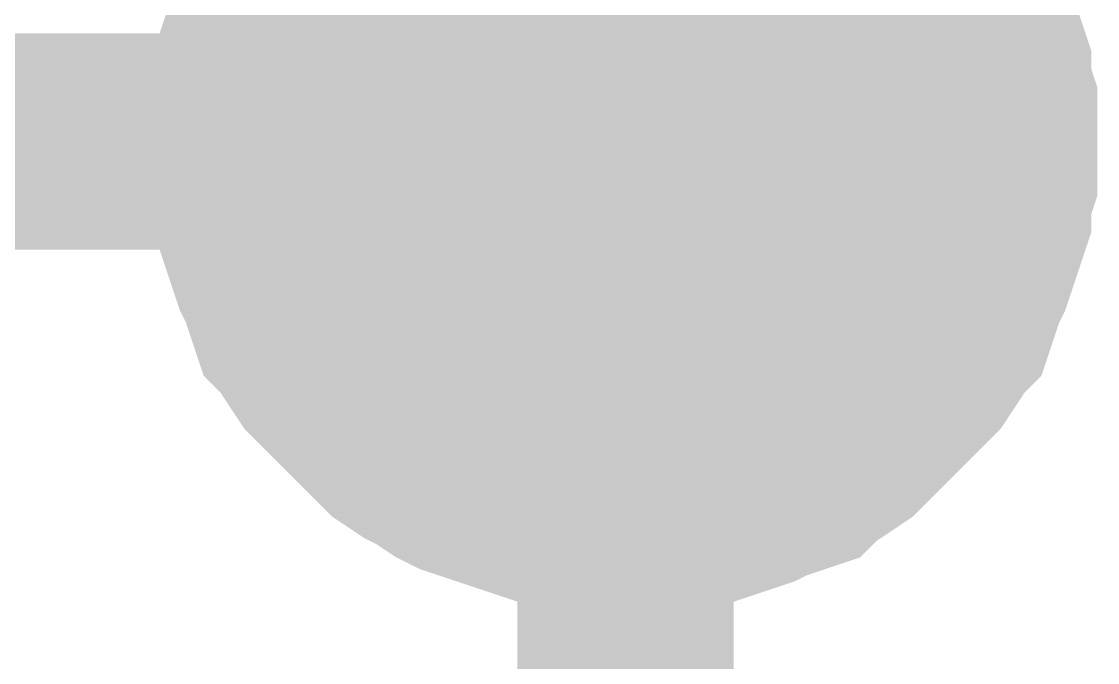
# Model space of a CAD drawing. Header units: inches. Extents: x 0 to 11.5, y 0 to 7.6.
# Drawn here: x 4.5174 to 4.5761, y 4.8714 to 4.9064 of the extents above; entities that cross this region are included whole.
import ezdxf

# ---------------------------------------------------------------- set-up
doc = ezdxf.new("R2010")
doc.units = ezdxf.units.IN
doc.header["$MEASUREMENT"] = 0
doc.layers.add('Sheet', color=255, linetype='Continuous')

msp = doc.modelspace()

# ---------------------------------------------------------------- linework, layer by layer
at = {"layer": 'Sheet'}
for points in [[(4.450098, 4.899843, 0.0118, 0.0118, 0), (4.550319, 4.899843, 0.0118, 0.0118, 0), (4.550319, 5.049687, 0.0118, 0.0118, 0)], [(4.530143, 4.899843, 0.0118, 0.0118, 0), (4.530143, 4.900836, 0.0118, 0.0118, 0), (4.530143, 4.901828, 0.0118, 0.0118, 0), (4.530473, 4.90282, 0.0118, 0.0118, 0), (4.530473, 4.903813, 0.0118, 0.0118, 0), (4.530804, 4.904805, 0.0118, 0.0118, 0), (4.531135, 4.905797, 0.0118, 0.0118, 0), (4.531466, 4.90679, 0.0118, 0.0118, 0), (4.531796, 4.907451, 0.0118, 0.0118, 0), (4.532127, 4.908444, 0.0118, 0.0118, 0), (4.532458, 4.909436, 0.0118, 0.0118, 0), (4.53312, 4.910097, 0.0118, 0.0118, 0), (4.53345, 4.910759, 0.0118, 0.0118, 0), (4.534112, 4.911751, 0.0118, 0.0118, 0), (4.534773, 4.912413, 0.0118, 0.0118, 0)], [(4.530143, 4.899843, 0.0118, 0.0118, 0), (4.530143, 4.900836, 0.0118, 0.0118, 0), (4.530143, 4.901828, 0.0118, 0.0118, 0), (4.530473, 4.90282, 0.0118, 0.0118, 0), (4.530473, 4.903813, 0.0118, 0.0118, 0), (4.530804, 4.904805, 0.0118, 0.0118, 0), (4.531135, 4.905797, 0.0118, 0.0118, 0), (4.531466, 4.90679, 0.0118, 0.0118, 0), (4.531796, 4.907451, 0.0118, 0.0118, 0), (4.532127, 4.908444, 0.0118, 0.0118, 0), (4.532458, 4.909436, 0.0118, 0.0118, 0), (4.53312, 4.910097, 0.0118, 0.0118, 0), (4.53345, 4.910759, 0.0118, 0.0118, 0), (4.534112, 4.911751, 0.0118, 0.0118, 0), (4.534773, 4.912413, 0.0118, 0.0118, 0)], [(4.530143, 4.899843, 0.0118, 0.0118, 0), (4.530143, 4.900836, 0.0118, 0.0118, 0), (4.530143, 4.901828, 0.0118, 0.0118, 0), (4.530473, 4.90282, 0.0118, 0.0118, 0), (4.530473, 4.903813, 0.0118, 0.0118, 0), (4.530804, 4.904805, 0.0118, 0.0118, 0), (4.531135, 4.905797, 0.0118, 0.0118, 0), (4.531466, 4.90679, 0.0118, 0.0118, 0), (4.531796, 4.907451, 0.0118, 0.0118, 0), (4.532127, 4.908444, 0.0118, 0.0118, 0), (4.532458, 4.909436, 0.0118, 0.0118, 0), (4.53312, 4.910097, 0.0118, 0.0118, 0), (4.53345, 4.910759, 0.0118, 0.0118, 0), (4.534112, 4.911751, 0.0118, 0.0118, 0), (4.534773, 4.912413, 0.0118, 0.0118, 0)], [(4.530143, 4.899843, 0.0118, 0.0118, 0), (4.530143, 4.900836, 0.0118, 0.0118, 0), (4.530143, 4.901828, 0.0118, 0.0118, 0), (4.530473, 4.90282, 0.0118, 0.0118, 0), (4.530473, 4.903813, 0.0118, 0.0118, 0), (4.530804, 4.904805, 0.0118, 0.0118, 0), (4.531135, 4.905797, 0.0118, 0.0118, 0), (4.531466, 4.90679, 0.0118, 0.0118, 0), (4.531796, 4.907451, 0.0118, 0.0118, 0), (4.532127, 4.908444, 0.0118, 0.0118, 0), (4.532458, 4.909436, 0.0118, 0.0118, 0), (4.53312, 4.910097, 0.0118, 0.0118, 0), (4.53345, 4.910759, 0.0118, 0.0118, 0), (4.534112, 4.911751, 0.0118, 0.0118, 0), (4.534773, 4.912413, 0.0118, 0.0118, 0)], [(4.565534, 4.912413, 0.0118, 0.0118, 0), (4.566196, 4.911751, 0.0118, 0.0118, 0), (4.566857, 4.910759, 0.0118, 0.0118, 0), (4.567188, 4.910097, 0.0118, 0.0118, 0), (4.56785, 4.909436, 0.0118, 0.0118, 0), (4.568181, 4.908444, 0.0118, 0.0118, 0), (4.568511, 4.907451, 0.0118, 0.0118, 0), (4.568842, 4.90679, 0.0118, 0.0118, 0), (4.569173, 4.905797, 0.0118, 0.0118, 0), (4.569504, 4.904805, 0.0118, 0.0118, 0), (4.569834, 4.903813, 0.0118, 0.0118, 0), (4.569834, 4.90282, 0.0118, 0.0118, 0), (4.570165, 4.901828, 0.0118, 0.0118, 0), (4.570165, 4.900836, 0.0118, 0.0118, 0), (4.570165, 4.899843, 0.0118, 0.0118, 0)], [(4.565534, 4.912413, 0.0118, 0.0118, 0), (4.566196, 4.911751, 0.0118, 0.0118, 0), (4.566857, 4.910759, 0.0118, 0.0118, 0), (4.567188, 4.910097, 0.0118, 0.0118, 0), (4.56785, 4.909436, 0.0118, 0.0118, 0), (4.568181, 4.908444, 0.0118, 0.0118, 0), (4.568511, 4.907451, 0.0118, 0.0118, 0), (4.568842, 4.90679, 0.0118, 0.0118, 0), (4.569173, 4.905797, 0.0118, 0.0118, 0), (4.569504, 4.904805, 0.0118, 0.0118, 0), (4.569834, 4.903813, 0.0118, 0.0118, 0), (4.569834, 4.90282, 0.0118, 0.0118, 0), (4.570165, 4.901828, 0.0118, 0.0118, 0), (4.570165, 4.900836, 0.0118, 0.0118, 0), (4.570165, 4.899843, 0.0118, 0.0118, 0)], [(4.565534, 4.912413, 0.0118, 0.0118, 0), (4.566196, 4.911751, 0.0118, 0.0118, 0), (4.566857, 4.910759, 0.0118, 0.0118, 0), (4.567188, 4.910097, 0.0118, 0.0118, 0), (4.56785, 4.909436, 0.0118, 0.0118, 0), (4.568181, 4.908444, 0.0118, 0.0118, 0), (4.568511, 4.907451, 0.0118, 0.0118, 0), (4.568842, 4.90679, 0.0118, 0.0118, 0), (4.569173, 4.905797, 0.0118, 0.0118, 0), (4.569504, 4.904805, 0.0118, 0.0118, 0), (4.569834, 4.903813, 0.0118, 0.0118, 0), (4.569834, 4.90282, 0.0118, 0.0118, 0), (4.570165, 4.901828, 0.0118, 0.0118, 0), (4.570165, 4.900836, 0.0118, 0.0118, 0), (4.570165, 4.899843, 0.0118, 0.0118, 0)], [(4.565534, 4.912413, 0.0118, 0.0118, 0), (4.566196, 4.911751, 0.0118, 0.0118, 0), (4.566857, 4.910759, 0.0118, 0.0118, 0), (4.567188, 4.910097, 0.0118, 0.0118, 0), (4.56785, 4.909436, 0.0118, 0.0118, 0), (4.568181, 4.908444, 0.0118, 0.0118, 0), (4.568511, 4.907451, 0.0118, 0.0118, 0), (4.568842, 4.90679, 0.0118, 0.0118, 0), (4.569173, 4.905797, 0.0118, 0.0118, 0), (4.569504, 4.904805, 0.0118, 0.0118, 0), (4.569834, 4.903813, 0.0118, 0.0118, 0), (4.569834, 4.90282, 0.0118, 0.0118, 0), (4.570165, 4.901828, 0.0118, 0.0118, 0), (4.570165, 4.900836, 0.0118, 0.0118, 0), (4.570165, 4.899843, 0.0118, 0.0118, 0)], [(4.530143, 4.899843, 0.0039, 0.0039, 0), (4.530143, 4.900836, 0.0039, 0.0039, 0), (4.530143, 4.901828, 0.0039, 0.0039, 0), (4.530473, 4.90282, 0.0039, 0.0039, 0), (4.530473, 4.903813, 0.0039, 0.0039, 0), (4.530804, 4.904805, 0.0039, 0.0039, 0), (4.531135, 4.905797, 0.0039, 0.0039, 0), (4.531466, 4.90679, 0.0039, 0.0039, 0), (4.531796, 4.907451, 0.0039, 0.0039, 0), (4.532127, 4.908444, 0.0039, 0.0039, 0)], [(4.530143, 4.899843, 0.0039, 0.0039, 0), (4.530143, 4.900836, 0.0039, 0.0039, 0), (4.530143, 4.901828, 0.0039, 0.0039, 0), (4.530473, 4.90282, 0.0039, 0.0039, 0), (4.530473, 4.903813, 0.0039, 0.0039, 0), (4.530804, 4.904805, 0.0039, 0.0039, 0), (4.531135, 4.905797, 0.0039, 0.0039, 0), (4.531466, 4.90679, 0.0039, 0.0039, 0), (4.531796, 4.907451, 0.0039, 0.0039, 0), (4.532127, 4.908444, 0.0039, 0.0039, 0)], [(4.530143, 4.899843, 0.0039, 0.0039, 0), (4.530143, 4.900836, 0.0039, 0.0039, 0), (4.530143, 4.901828, 0.0039, 0.0039, 0), (4.530473, 4.90282, 0.0039, 0.0039, 0), (4.530473, 4.903813, 0.0039, 0.0039, 0), (4.530804, 4.904805, 0.0039, 0.0039, 0), (4.531135, 4.905797, 0.0039, 0.0039, 0), (4.531466, 4.90679, 0.0039, 0.0039, 0), (4.531796, 4.907451, 0.0039, 0.0039, 0), (4.532127, 4.908444, 0.0039, 0.0039, 0)], [(4.530143, 4.899843, 0.0039, 0.0039, 0), (4.530143, 4.900836, 0.0039, 0.0039, 0), (4.530143, 4.901828, 0.0039, 0.0039, 0), (4.530473, 4.90282, 0.0039, 0.0039, 0), (4.530473, 4.903813, 0.0039, 0.0039, 0), (4.530804, 4.904805, 0.0039, 0.0039, 0), (4.531135, 4.905797, 0.0039, 0.0039, 0), (4.531466, 4.90679, 0.0039, 0.0039, 0), (4.531796, 4.907451, 0.0039, 0.0039, 0), (4.532127, 4.908444, 0.0039, 0.0039, 0)], [(4.568181, 4.908444, 0.0039, 0.0039, 0), (4.568511, 4.907451, 0.0039, 0.0039, 0), (4.568842, 4.90679, 0.0039, 0.0039, 0), (4.569173, 4.905797, 0.0039, 0.0039, 0), (4.569504, 4.904805, 0.0039, 0.0039, 0), (4.569834, 4.903813, 0.0039, 0.0039, 0), (4.569834, 4.90282, 0.0039, 0.0039, 0), (4.570165, 4.901828, 0.0039, 0.0039, 0), (4.570165, 4.900836, 0.0039, 0.0039, 0), (4.570165, 4.899843, 0.0039, 0.0039, 0)], [(4.568181, 4.908444, 0.0039, 0.0039, 0), (4.568511, 4.907451, 0.0039, 0.0039, 0), (4.568842, 4.90679, 0.0039, 0.0039, 0), (4.569173, 4.905797, 0.0039, 0.0039, 0), (4.569504, 4.904805, 0.0039, 0.0039, 0), (4.569834, 4.903813, 0.0039, 0.0039, 0), (4.569834, 4.90282, 0.0039, 0.0039, 0), (4.570165, 4.901828, 0.0039, 0.0039, 0), (4.570165, 4.900836, 0.0039, 0.0039, 0), (4.570165, 4.899843, 0.0039, 0.0039, 0)], [(4.568181, 4.908444, 0.0039, 0.0039, 0), (4.568511, 4.907451, 0.0039, 0.0039, 0), (4.568842, 4.90679, 0.0039, 0.0039, 0), (4.569173, 4.905797, 0.0039, 0.0039, 0), (4.569504, 4.904805, 0.0039, 0.0039, 0), (4.569834, 4.903813, 0.0039, 0.0039, 0), (4.569834, 4.90282, 0.0039, 0.0039, 0), (4.570165, 4.901828, 0.0039, 0.0039, 0), (4.570165, 4.900836, 0.0039, 0.0039, 0), (4.570165, 4.899843, 0.0039, 0.0039, 0)], [(4.568181, 4.908444, 0.0039, 0.0039, 0), (4.568511, 4.907451, 0.0039, 0.0039, 0), (4.568842, 4.90679, 0.0039, 0.0039, 0), (4.569173, 4.905797, 0.0039, 0.0039, 0), (4.569504, 4.904805, 0.0039, 0.0039, 0), (4.569834, 4.903813, 0.0039, 0.0039, 0), (4.569834, 4.90282, 0.0039, 0.0039, 0), (4.570165, 4.901828, 0.0039, 0.0039, 0), (4.570165, 4.900836, 0.0039, 0.0039, 0), (4.570165, 4.899843, 0.0039, 0.0039, 0)], [(4.550319, 4.899843, 0.0118, 0.0118, 0), (4.550319, 4.75, 0.0118, 0.0118, 0), (4.050204, 4.75, 0.0118, 0.0118, 0)], [(4.550319, 4.879997, 0.0118, 0.0118, 0), (4.549327, 4.879997, 0.0118, 0.0118, 0), (4.548335, 4.879997, 0.0118, 0.0118, 0), (4.547342, 4.880327, 0.0118, 0.0118, 0), (4.54635, 4.880327, 0.0118, 0.0118, 0), (4.545358, 4.880658, 0.0118, 0.0118, 0), (4.544366, 4.880989, 0.0118, 0.0118, 0), (4.543373, 4.88132, 0.0118, 0.0118, 0), (4.542381, 4.88165, 0.0118, 0.0118, 0), (4.541389, 4.881981, 0.0118, 0.0118, 0), (4.540727, 4.882312, 0.0118, 0.0118, 0), (4.539735, 4.882974, 0.0118, 0.0118, 0), (4.539073, 4.883304, 0.0118, 0.0118, 0), (4.538081, 4.883966, 0.0118, 0.0118, 0), (4.537419, 4.884627, 0.0118, 0.0118, 0), (4.536758, 4.885289, 0.0118, 0.0118, 0), (4.536096, 4.885951, 0.0118, 0.0118, 0), (4.535435, 4.886612, 0.0118, 0.0118, 0), (4.534773, 4.887274, 0.0118, 0.0118, 0), (4.534112, 4.887935, 0.0118, 0.0118, 0), (4.53345, 4.888928, 0.0118, 0.0118, 0), (4.53312, 4.889589, 0.0118, 0.0118, 0), (4.532458, 4.890251, 0.0118, 0.0118, 0), (4.532127, 4.891243, 0.0118, 0.0118, 0), (4.531796, 4.892235, 0.0118, 0.0118, 0), (4.531466, 4.892897, 0.0118, 0.0118, 0), (4.531135, 4.893889, 0.0118, 0.0118, 0), (4.530804, 4.894882, 0.0118, 0.0118, 0), (4.530473, 4.895874, 0.0118, 0.0118, 0), (4.530473, 4.896866, 0.0118, 0.0118, 0), (4.530143, 4.897859, 0.0118, 0.0118, 0), (4.530143, 4.898851, 0.0118, 0.0118, 0), (4.530143, 4.899843, 0.0118, 0.0118, 0)], [(4.530143, 4.899843, 0.0118, 0.0118, 0), (4.530143, 4.899843, 0.0118, 0.0118, 0)], [(4.550319, 4.879997, 0.0118, 0.0118, 0), (4.549327, 4.879997, 0.0118, 0.0118, 0), (4.548335, 4.879997, 0.0118, 0.0118, 0), (4.547342, 4.880327, 0.0118, 0.0118, 0), (4.54635, 4.880327, 0.0118, 0.0118, 0), (4.545358, 4.880658, 0.0118, 0.0118, 0), (4.544366, 4.880989, 0.0118, 0.0118, 0), (4.543373, 4.88132, 0.0118, 0.0118, 0), (4.542381, 4.88165, 0.0118, 0.0118, 0), (4.541389, 4.881981, 0.0118, 0.0118, 0), (4.540727, 4.882312, 0.0118, 0.0118, 0), (4.539735, 4.882974, 0.0118, 0.0118, 0), (4.539073, 4.883304, 0.0118, 0.0118, 0), (4.538081, 4.883966, 0.0118, 0.0118, 0), (4.537419, 4.884627, 0.0118, 0.0118, 0), (4.536758, 4.885289, 0.0118, 0.0118, 0), (4.536096, 4.885951, 0.0118, 0.0118, 0), (4.535435, 4.886612, 0.0118, 0.0118, 0), (4.534773, 4.887274, 0.0118, 0.0118, 0), (4.534112, 4.887935, 0.0118, 0.0118, 0), (4.53345, 4.888928, 0.0118, 0.0118, 0), (4.53312, 4.889589, 0.0118, 0.0118, 0), (4.532458, 4.890251, 0.0118, 0.0118, 0), (4.532127, 4.891243, 0.0118, 0.0118, 0), (4.531796, 4.892235, 0.0118, 0.0118, 0), (4.531466, 4.892897, 0.0118, 0.0118, 0), (4.531135, 4.893889, 0.0118, 0.0118, 0), (4.530804, 4.894882, 0.0118, 0.0118, 0), (4.530473, 4.895874, 0.0118, 0.0118, 0), (4.530473, 4.896866, 0.0118, 0.0118, 0), (4.530143, 4.897859, 0.0118, 0.0118, 0), (4.530143, 4.898851, 0.0118, 0.0118, 0), (4.530143, 4.899843, 0.0118, 0.0118, 0)], [(4.530143, 4.899843, 0.0118, 0.0118, 0), (4.530143, 4.899843, 0.0118, 0.0118, 0)], [(4.550319, 4.879997, 0.0118, 0.0118, 0), (4.549327, 4.879997, 0.0118, 0.0118, 0), (4.548335, 4.879997, 0.0118, 0.0118, 0), (4.547342, 4.880327, 0.0118, 0.0118, 0), (4.54635, 4.880327, 0.0118, 0.0118, 0), (4.545358, 4.880658, 0.0118, 0.0118, 0), (4.544366, 4.880989, 0.0118, 0.0118, 0), (4.543373, 4.88132, 0.0118, 0.0118, 0), (4.542381, 4.88165, 0.0118, 0.0118, 0), (4.541389, 4.881981, 0.0118, 0.0118, 0), (4.540727, 4.882312, 0.0118, 0.0118, 0), (4.539735, 4.882974, 0.0118, 0.0118, 0), (4.539073, 4.883304, 0.0118, 0.0118, 0), (4.538081, 4.883966, 0.0118, 0.0118, 0), (4.537419, 4.884627, 0.0118, 0.0118, 0), (4.536758, 4.885289, 0.0118, 0.0118, 0), (4.536096, 4.885951, 0.0118, 0.0118, 0), (4.535435, 4.886612, 0.0118, 0.0118, 0), (4.534773, 4.887274, 0.0118, 0.0118, 0), (4.534112, 4.887935, 0.0118, 0.0118, 0), (4.53345, 4.888928, 0.0118, 0.0118, 0), (4.53312, 4.889589, 0.0118, 0.0118, 0), (4.532458, 4.890251, 0.0118, 0.0118, 0), (4.532127, 4.891243, 0.0118, 0.0118, 0), (4.531796, 4.892235, 0.0118, 0.0118, 0), (4.531466, 4.892897, 0.0118, 0.0118, 0), (4.531135, 4.893889, 0.0118, 0.0118, 0), (4.530804, 4.894882, 0.0118, 0.0118, 0), (4.530473, 4.895874, 0.0118, 0.0118, 0), (4.530473, 4.896866, 0.0118, 0.0118, 0), (4.530143, 4.897859, 0.0118, 0.0118, 0), (4.530143, 4.898851, 0.0118, 0.0118, 0), (4.530143, 4.899843, 0.0118, 0.0118, 0)], [(4.530143, 4.899843, 0.0118, 0.0118, 0), (4.530143, 4.899843, 0.0118, 0.0118, 0)], [(4.550319, 4.879997, 0.0118, 0.0118, 0), (4.549327, 4.879997, 0.0118, 0.0118, 0), (4.548335, 4.879997, 0.0118, 0.0118, 0), (4.547342, 4.880327, 0.0118, 0.0118, 0), (4.54635, 4.880327, 0.0118, 0.0118, 0), (4.545358, 4.880658, 0.0118, 0.0118, 0), (4.544366, 4.880989, 0.0118, 0.0118, 0), (4.543373, 4.88132, 0.0118, 0.0118, 0), (4.542381, 4.88165, 0.0118, 0.0118, 0), (4.541389, 4.881981, 0.0118, 0.0118, 0), (4.540727, 4.882312, 0.0118, 0.0118, 0), (4.539735, 4.882974, 0.0118, 0.0118, 0), (4.539073, 4.883304, 0.0118, 0.0118, 0), (4.538081, 4.883966, 0.0118, 0.0118, 0), (4.537419, 4.884627, 0.0118, 0.0118, 0), (4.536758, 4.885289, 0.0118, 0.0118, 0), (4.536096, 4.885951, 0.0118, 0.0118, 0), (4.535435, 4.886612, 0.0118, 0.0118, 0), (4.534773, 4.887274, 0.0118, 0.0118, 0), (4.534112, 4.887935, 0.0118, 0.0118, 0), (4.53345, 4.888928, 0.0118, 0.0118, 0), (4.53312, 4.889589, 0.0118, 0.0118, 0), (4.532458, 4.890251, 0.0118, 0.0118, 0), (4.532127, 4.891243, 0.0118, 0.0118, 0), (4.531796, 4.892235, 0.0118, 0.0118, 0), (4.531466, 4.892897, 0.0118, 0.0118, 0), (4.531135, 4.893889, 0.0118, 0.0118, 0), (4.530804, 4.894882, 0.0118, 0.0118, 0), (4.530473, 4.895874, 0.0118, 0.0118, 0), (4.530473, 4.896866, 0.0118, 0.0118, 0), (4.530143, 4.897859, 0.0118, 0.0118, 0), (4.530143, 4.898851, 0.0118, 0.0118, 0), (4.530143, 4.899843, 0.0118, 0.0118, 0)], [(4.530143, 4.899843, 0.0118, 0.0118, 0), (4.530143, 4.899843, 0.0118, 0.0118, 0)], [(4.570165, 4.899843, 0.0118, 0.0118, 0), (4.570165, 4.898851, 0.0118, 0.0118, 0), (4.570165, 4.897859, 0.0118, 0.0118, 0), (4.569834, 4.896866, 0.0118, 0.0118, 0), (4.569834, 4.895874, 0.0118, 0.0118, 0), (4.569504, 4.894882, 0.0118, 0.0118, 0), (4.569173, 4.893889, 0.0118, 0.0118, 0), (4.568842, 4.892897, 0.0118, 0.0118, 0), (4.568511, 4.892235, 0.0118, 0.0118, 0), (4.568181, 4.891243, 0.0118, 0.0118, 0), (4.56785, 4.890251, 0.0118, 0.0118, 0), (4.567188, 4.889589, 0.0118, 0.0118, 0), (4.566857, 4.888928, 0.0118, 0.0118, 0), (4.566196, 4.887935, 0.0118, 0.0118, 0), (4.565534, 4.887274, 0.0118, 0.0118, 0), (4.564873, 4.886612, 0.0118, 0.0118, 0), (4.564211, 4.885951, 0.0118, 0.0118, 0), (4.56355, 4.885289, 0.0118, 0.0118, 0), (4.562888, 4.884627, 0.0118, 0.0118, 0), (4.562227, 4.883966, 0.0118, 0.0118, 0), (4.561234, 4.883304, 0.0118, 0.0118, 0), (4.560573, 4.882974, 0.0118, 0.0118, 0), (4.559911, 4.882312, 0.0118, 0.0118, 0), (4.558919, 4.881981, 0.0118, 0.0118, 0), (4.557927, 4.88165, 0.0118, 0.0118, 0), (4.557265, 4.88132, 0.0118, 0.0118, 0), (4.556273, 4.880989, 0.0118, 0.0118, 0), (4.555281, 4.880658, 0.0118, 0.0118, 0), (4.554288, 4.880327, 0.0118, 0.0118, 0), (4.553296, 4.880327, 0.0118, 0.0118, 0), (4.552304, 4.879997, 0.0118, 0.0118, 0), (4.551312, 4.879997, 0.0118, 0.0118, 0), (4.550319, 4.879997, 0.0118, 0.0118, 0)], [(4.570165, 4.899843, 0.0118, 0.0118, 0), (4.570165, 4.898851, 0.0118, 0.0118, 0), (4.570165, 4.897859, 0.0118, 0.0118, 0), (4.569834, 4.896866, 0.0118, 0.0118, 0), (4.569834, 4.895874, 0.0118, 0.0118, 0), (4.569504, 4.894882, 0.0118, 0.0118, 0), (4.569173, 4.893889, 0.0118, 0.0118, 0), (4.568842, 4.892897, 0.0118, 0.0118, 0), (4.568511, 4.892235, 0.0118, 0.0118, 0), (4.568181, 4.891243, 0.0118, 0.0118, 0), (4.56785, 4.890251, 0.0118, 0.0118, 0), (4.567188, 4.889589, 0.0118, 0.0118, 0), (4.566857, 4.888928, 0.0118, 0.0118, 0), (4.566196, 4.887935, 0.0118, 0.0118, 0), (4.565534, 4.887274, 0.0118, 0.0118, 0), (4.564873, 4.886612, 0.0118, 0.0118, 0), (4.564211, 4.885951, 0.0118, 0.0118, 0), (4.56355, 4.885289, 0.0118, 0.0118, 0), (4.562888, 4.884627, 0.0118, 0.0118, 0), (4.562227, 4.883966, 0.0118, 0.0118, 0), (4.561234, 4.883304, 0.0118, 0.0118, 0), (4.560573, 4.882974, 0.0118, 0.0118, 0), (4.559911, 4.882312, 0.0118, 0.0118, 0), (4.558919, 4.881981, 0.0118, 0.0118, 0), (4.557927, 4.88165, 0.0118, 0.0118, 0), (4.557265, 4.88132, 0.0118, 0.0118, 0), (4.556273, 4.880989, 0.0118, 0.0118, 0), (4.555281, 4.880658, 0.0118, 0.0118, 0), (4.554288, 4.880327, 0.0118, 0.0118, 0), (4.553296, 4.880327, 0.0118, 0.0118, 0), (4.552304, 4.879997, 0.0118, 0.0118, 0), (4.551312, 4.879997, 0.0118, 0.0118, 0), (4.550319, 4.879997, 0.0118, 0.0118, 0)], [(4.570165, 4.899843, 0.0118, 0.0118, 0), (4.570165, 4.898851, 0.0118, 0.0118, 0), (4.570165, 4.897859, 0.0118, 0.0118, 0), (4.569834, 4.896866, 0.0118, 0.0118, 0), (4.569834, 4.895874, 0.0118, 0.0118, 0), (4.569504, 4.894882, 0.0118, 0.0118, 0), (4.569173, 4.893889, 0.0118, 0.0118, 0), (4.568842, 4.892897, 0.0118, 0.0118, 0), (4.568511, 4.892235, 0.0118, 0.0118, 0), (4.568181, 4.891243, 0.0118, 0.0118, 0), (4.56785, 4.890251, 0.0118, 0.0118, 0), (4.567188, 4.889589, 0.0118, 0.0118, 0), (4.566857, 4.888928, 0.0118, 0.0118, 0), (4.566196, 4.887935, 0.0118, 0.0118, 0), (4.565534, 4.887274, 0.0118, 0.0118, 0), (4.564873, 4.886612, 0.0118, 0.0118, 0), (4.564211, 4.885951, 0.0118, 0.0118, 0), (4.56355, 4.885289, 0.0118, 0.0118, 0), (4.562888, 4.884627, 0.0118, 0.0118, 0), (4.562227, 4.883966, 0.0118, 0.0118, 0), (4.561234, 4.883304, 0.0118, 0.0118, 0), (4.560573, 4.882974, 0.0118, 0.0118, 0), (4.559911, 4.882312, 0.0118, 0.0118, 0), (4.558919, 4.881981, 0.0118, 0.0118, 0), (4.557927, 4.88165, 0.0118, 0.0118, 0), (4.557265, 4.88132, 0.0118, 0.0118, 0), (4.556273, 4.880989, 0.0118, 0.0118, 0), (4.555281, 4.880658, 0.0118, 0.0118, 0), (4.554288, 4.880327, 0.0118, 0.0118, 0), (4.553296, 4.880327, 0.0118, 0.0118, 0), (4.552304, 4.879997, 0.0118, 0.0118, 0), (4.551312, 4.879997, 0.0118, 0.0118, 0), (4.550319, 4.879997, 0.0118, 0.0118, 0)], [(4.570165, 4.899843, 0.0118, 0.0118, 0), (4.570165, 4.898851, 0.0118, 0.0118, 0), (4.570165, 4.897859, 0.0118, 0.0118, 0), (4.569834, 4.896866, 0.0118, 0.0118, 0), (4.569834, 4.895874, 0.0118, 0.0118, 0), (4.569504, 4.894882, 0.0118, 0.0118, 0), (4.569173, 4.893889, 0.0118, 0.0118, 0), (4.568842, 4.892897, 0.0118, 0.0118, 0), (4.568511, 4.892235, 0.0118, 0.0118, 0), (4.568181, 4.891243, 0.0118, 0.0118, 0), (4.56785, 4.890251, 0.0118, 0.0118, 0), (4.567188, 4.889589, 0.0118, 0.0118, 0), (4.566857, 4.888928, 0.0118, 0.0118, 0), (4.566196, 4.887935, 0.0118, 0.0118, 0), (4.565534, 4.887274, 0.0118, 0.0118, 0), (4.564873, 4.886612, 0.0118, 0.0118, 0), (4.564211, 4.885951, 0.0118, 0.0118, 0), (4.56355, 4.885289, 0.0118, 0.0118, 0), (4.562888, 4.884627, 0.0118, 0.0118, 0), (4.562227, 4.883966, 0.0118, 0.0118, 0), (4.561234, 4.883304, 0.0118, 0.0118, 0), (4.560573, 4.882974, 0.0118, 0.0118, 0), (4.559911, 4.882312, 0.0118, 0.0118, 0), (4.558919, 4.881981, 0.0118, 0.0118, 0), (4.557927, 4.88165, 0.0118, 0.0118, 0), (4.557265, 4.88132, 0.0118, 0.0118, 0), (4.556273, 4.880989, 0.0118, 0.0118, 0), (4.555281, 4.880658, 0.0118, 0.0118, 0), (4.554288, 4.880327, 0.0118, 0.0118, 0), (4.553296, 4.880327, 0.0118, 0.0118, 0), (4.552304, 4.879997, 0.0118, 0.0118, 0), (4.551312, 4.879997, 0.0118, 0.0118, 0), (4.550319, 4.879997, 0.0118, 0.0118, 0)], [(4.570165, 4.899843, 0.0118, 0.0118, 0), (4.570165, 4.899843, 0.0118, 0.0118, 0), (4.570165, 4.899843, 0.0118, 0.0118, 0), (4.570165, 4.899843, 0.0118, 0.0118, 0), (4.570165, 4.899843, 0.0118, 0.0118, 0), (4.570165, 4.899843, 0.0118, 0.0118, 0), (4.570165, 4.899843, 0.0118, 0.0118, 0), (4.570165, 4.899843, 0.0118, 0.0118, 0), (4.570165, 4.899843, 0.0118, 0.0118, 0), (4.570165, 4.899843, 0.0118, 0.0118, 0), (4.570165, 4.899843, 0.0118, 0.0118, 0), (4.570165, 4.899843, 0.0118, 0.0118, 0), (4.570165, 4.899843, 0.0118, 0.0118, 0), (4.570165, 4.899843, 0.0118, 0.0118, 0), (4.570165, 4.899843, 0.0118, 0.0118, 0), (4.570165, 4.899843, 0.0118, 0.0118, 0), (4.570165, 4.899843, 0.0118, 0.0118, 0), (4.570165, 4.899843, 0.0118, 0.0118, 0), (4.570165, 4.899843, 0.0118, 0.0118, 0), (4.570165, 4.899843, 0.0118, 0.0118, 0), (4.570165, 4.899843, 0.0118, 0.0118, 0), (4.570165, 4.899843, 0.0118, 0.0118, 0), (4.570165, 4.899843, 0.0118, 0.0118, 0), (4.570165, 4.899843, 0.0118, 0.0118, 0), (4.570165, 4.899843, 0.0118, 0.0118, 0), (4.570165, 4.899843, 0.0118, 0.0118, 0), (4.570165, 4.899843, 0.0118, 0.0118, 0), (4.570165, 4.899843, 0.0118, 0.0118, 0), (4.570165, 4.899843, 0.0118, 0.0118, 0), (4.570165, 4.899843, 0.0118, 0.0118, 0), (4.570165, 4.899843, 0.0118, 0.0118, 0), (4.570165, 4.899843, 0.0118, 0.0118, 0), (4.570165, 4.899843, 0.0118, 0.0118, 0)], [(4.570165, 4.899843, 0.0118, 0.0118, 0), (4.570165, 4.899843, 0.0118, 0.0118, 0)], [(4.570165, 4.899843, 0.0118, 0.0118, 0), (4.570165, 4.899843, 0.0118, 0.0118, 0), (4.570165, 4.899843, 0.0118, 0.0118, 0), (4.570165, 4.899843, 0.0118, 0.0118, 0), (4.570165, 4.899843, 0.0118, 0.0118, 0), (4.570165, 4.899843, 0.0118, 0.0118, 0), (4.570165, 4.899843, 0.0118, 0.0118, 0), (4.570165, 4.899843, 0.0118, 0.0118, 0), (4.570165, 4.899843, 0.0118, 0.0118, 0), (4.570165, 4.899843, 0.0118, 0.0118, 0), (4.570165, 4.899843, 0.0118, 0.0118, 0), (4.570165, 4.899843, 0.0118, 0.0118, 0), (4.570165, 4.899843, 0.0118, 0.0118, 0), (4.570165, 4.899843, 0.0118, 0.0118, 0), (4.570165, 4.899843, 0.0118, 0.0118, 0), (4.570165, 4.899843, 0.0118, 0.0118, 0), (4.570165, 4.899843, 0.0118, 0.0118, 0), (4.570165, 4.899843, 0.0118, 0.0118, 0), (4.570165, 4.899843, 0.0118, 0.0118, 0), (4.570165, 4.899843, 0.0118, 0.0118, 0), (4.570165, 4.899843, 0.0118, 0.0118, 0), (4.570165, 4.899843, 0.0118, 0.0118, 0), (4.570165, 4.899843, 0.0118, 0.0118, 0), (4.570165, 4.899843, 0.0118, 0.0118, 0), (4.570165, 4.899843, 0.0118, 0.0118, 0), (4.570165, 4.899843, 0.0118, 0.0118, 0), (4.570165, 4.899843, 0.0118, 0.0118, 0), (4.570165, 4.899843, 0.0118, 0.0118, 0), (4.570165, 4.899843, 0.0118, 0.0118, 0), (4.570165, 4.899843, 0.0118, 0.0118, 0), (4.570165, 4.899843, 0.0118, 0.0118, 0), (4.570165, 4.899843, 0.0118, 0.0118, 0), (4.570165, 4.899843, 0.0118, 0.0118, 0)], [(4.570165, 4.899843, 0.0118, 0.0118, 0), (4.570165, 4.899843, 0.0118, 0.0118, 0)], [(4.570165, 4.899843, 0.0118, 0.0118, 0), (4.570165, 4.899843, 0.0118, 0.0118, 0), (4.570165, 4.899843, 0.0118, 0.0118, 0), (4.570165, 4.899843, 0.0118, 0.0118, 0), (4.570165, 4.899843, 0.0118, 0.0118, 0), (4.570165, 4.899843, 0.0118, 0.0118, 0), (4.570165, 4.899843, 0.0118, 0.0118, 0), (4.570165, 4.899843, 0.0118, 0.0118, 0), (4.570165, 4.899843, 0.0118, 0.0118, 0), (4.570165, 4.899843, 0.0118, 0.0118, 0), (4.570165, 4.899843, 0.0118, 0.0118, 0), (4.570165, 4.899843, 0.0118, 0.0118, 0), (4.570165, 4.899843, 0.0118, 0.0118, 0), (4.570165, 4.899843, 0.0118, 0.0118, 0), (4.570165, 4.899843, 0.0118, 0.0118, 0), (4.570165, 4.899843, 0.0118, 0.0118, 0), (4.570165, 4.899843, 0.0118, 0.0118, 0), (4.570165, 4.899843, 0.0118, 0.0118, 0), (4.570165, 4.899843, 0.0118, 0.0118, 0), (4.570165, 4.899843, 0.0118, 0.0118, 0), (4.570165, 4.899843, 0.0118, 0.0118, 0), (4.570165, 4.899843, 0.0118, 0.0118, 0), (4.570165, 4.899843, 0.0118, 0.0118, 0), (4.570165, 4.899843, 0.0118, 0.0118, 0), (4.570165, 4.899843, 0.0118, 0.0118, 0), (4.570165, 4.899843, 0.0118, 0.0118, 0), (4.570165, 4.899843, 0.0118, 0.0118, 0), (4.570165, 4.899843, 0.0118, 0.0118, 0), (4.570165, 4.899843, 0.0118, 0.0118, 0), (4.570165, 4.899843, 0.0118, 0.0118, 0), (4.570165, 4.899843, 0.0118, 0.0118, 0), (4.570165, 4.899843, 0.0118, 0.0118, 0), (4.570165, 4.899843, 0.0118, 0.0118, 0)], [(4.570165, 4.899843, 0.0118, 0.0118, 0), (4.570165, 4.899843, 0.0118, 0.0118, 0)], [(4.570165, 4.899843, 0.0118, 0.0118, 0), (4.570165, 4.899843, 0.0118, 0.0118, 0), (4.570165, 4.899843, 0.0118, 0.0118, 0), (4.570165, 4.899843, 0.0118, 0.0118, 0), (4.570165, 4.899843, 0.0118, 0.0118, 0), (4.570165, 4.899843, 0.0118, 0.0118, 0), (4.570165, 4.899843, 0.0118, 0.0118, 0), (4.570165, 4.899843, 0.0118, 0.0118, 0), (4.570165, 4.899843, 0.0118, 0.0118, 0), (4.570165, 4.899843, 0.0118, 0.0118, 0), (4.570165, 4.899843, 0.0118, 0.0118, 0), (4.570165, 4.899843, 0.0118, 0.0118, 0), (4.570165, 4.899843, 0.0118, 0.0118, 0), (4.570165, 4.899843, 0.0118, 0.0118, 0), (4.570165, 4.899843, 0.0118, 0.0118, 0), (4.570165, 4.899843, 0.0118, 0.0118, 0), (4.570165, 4.899843, 0.0118, 0.0118, 0), (4.570165, 4.899843, 0.0118, 0.0118, 0), (4.570165, 4.899843, 0.0118, 0.0118, 0), (4.570165, 4.899843, 0.0118, 0.0118, 0), (4.570165, 4.899843, 0.0118, 0.0118, 0), (4.570165, 4.899843, 0.0118, 0.0118, 0), (4.570165, 4.899843, 0.0118, 0.0118, 0), (4.570165, 4.899843, 0.0118, 0.0118, 0), (4.570165, 4.899843, 0.0118, 0.0118, 0), (4.570165, 4.899843, 0.0118, 0.0118, 0), (4.570165, 4.899843, 0.0118, 0.0118, 0), (4.570165, 4.899843, 0.0118, 0.0118, 0), (4.570165, 4.899843, 0.0118, 0.0118, 0), (4.570165, 4.899843, 0.0118, 0.0118, 0), (4.570165, 4.899843, 0.0118, 0.0118, 0), (4.570165, 4.899843, 0.0118, 0.0118, 0), (4.570165, 4.899843, 0.0118, 0.0118, 0)], [(4.570165, 4.899843, 0.0118, 0.0118, 0), (4.570165, 4.899843, 0.0118, 0.0118, 0)], [(4.550319, 4.879997, 0.0039, 0.0039, 0), (4.549327, 4.879997, 0.0039, 0.0039, 0), (4.548335, 4.879997, 0.0039, 0.0039, 0), (4.547342, 4.880327, 0.0039, 0.0039, 0), (4.54635, 4.880327, 0.0039, 0.0039, 0), (4.545358, 4.880658, 0.0039, 0.0039, 0), (4.544366, 4.880989, 0.0039, 0.0039, 0), (4.543373, 4.88132, 0.0039, 0.0039, 0), (4.542381, 4.88165, 0.0039, 0.0039, 0), (4.541389, 4.881981, 0.0039, 0.0039, 0), (4.540727, 4.882312, 0.0039, 0.0039, 0), (4.539735, 4.882974, 0.0039, 0.0039, 0), (4.539073, 4.883304, 0.0039, 0.0039, 0), (4.538081, 4.883966, 0.0039, 0.0039, 0), (4.537419, 4.884627, 0.0039, 0.0039, 0), (4.536758, 4.885289, 0.0039, 0.0039, 0), (4.536096, 4.885951, 0.0039, 0.0039, 0), (4.535435, 4.886612, 0.0039, 0.0039, 0), (4.534773, 4.887274, 0.0039, 0.0039, 0), (4.534112, 4.887935, 0.0039, 0.0039, 0), (4.53345, 4.888928, 0.0039, 0.0039, 0), (4.53312, 4.889589, 0.0039, 0.0039, 0), (4.532458, 4.890251, 0.0039, 0.0039, 0), (4.532127, 4.891243, 0.0039, 0.0039, 0), (4.531796, 4.892235, 0.0039, 0.0039, 0), (4.531466, 4.892897, 0.0039, 0.0039, 0), (4.531135, 4.893889, 0.0039, 0.0039, 0), (4.530804, 4.894882, 0.0039, 0.0039, 0), (4.530473, 4.895874, 0.0039, 0.0039, 0), (4.530473, 4.896866, 0.0039, 0.0039, 0), (4.530143, 4.897859, 0.0039, 0.0039, 0), (4.530143, 4.898851, 0.0039, 0.0039, 0), (4.530143, 4.899843, 0.0039, 0.0039, 0)], [(4.530143, 4.899843, 0.0039, 0.0039, 0), (4.530143, 4.899843, 0.0039, 0.0039, 0)], [(4.550319, 4.879997, 0.0039, 0.0039, 0), (4.549327, 4.879997, 0.0039, 0.0039, 0), (4.548335, 4.879997, 0.0039, 0.0039, 0), (4.547342, 4.880327, 0.0039, 0.0039, 0), (4.54635, 4.880327, 0.0039, 0.0039, 0), (4.545358, 4.880658, 0.0039, 0.0039, 0), (4.544366, 4.880989, 0.0039, 0.0039, 0), (4.543373, 4.88132, 0.0039, 0.0039, 0), (4.542381, 4.88165, 0.0039, 0.0039, 0), (4.541389, 4.881981, 0.0039, 0.0039, 0), (4.540727, 4.882312, 0.0039, 0.0039, 0), (4.539735, 4.882974, 0.0039, 0.0039, 0), (4.539073, 4.883304, 0.0039, 0.0039, 0), (4.538081, 4.883966, 0.0039, 0.0039, 0), (4.537419, 4.884627, 0.0039, 0.0039, 0), (4.536758, 4.885289, 0.0039, 0.0039, 0), (4.536096, 4.885951, 0.0039, 0.0039, 0), (4.535435, 4.886612, 0.0039, 0.0039, 0), (4.534773, 4.887274, 0.0039, 0.0039, 0), (4.534112, 4.887935, 0.0039, 0.0039, 0), (4.53345, 4.888928, 0.0039, 0.0039, 0), (4.53312, 4.889589, 0.0039, 0.0039, 0), (4.532458, 4.890251, 0.0039, 0.0039, 0), (4.532127, 4.891243, 0.0039, 0.0039, 0), (4.531796, 4.892235, 0.0039, 0.0039, 0), (4.531466, 4.892897, 0.0039, 0.0039, 0), (4.531135, 4.893889, 0.0039, 0.0039, 0), (4.530804, 4.894882, 0.0039, 0.0039, 0), (4.530473, 4.895874, 0.0039, 0.0039, 0), (4.530473, 4.896866, 0.0039, 0.0039, 0), (4.530143, 4.897859, 0.0039, 0.0039, 0), (4.530143, 4.898851, 0.0039, 0.0039, 0), (4.530143, 4.899843, 0.0039, 0.0039, 0)], [(4.530143, 4.899843, 0.0039, 0.0039, 0), (4.530143, 4.899843, 0.0039, 0.0039, 0)], [(4.550319, 4.879997, 0.0039, 0.0039, 0), (4.549327, 4.879997, 0.0039, 0.0039, 0), (4.548335, 4.879997, 0.0039, 0.0039, 0), (4.547342, 4.880327, 0.0039, 0.0039, 0), (4.54635, 4.880327, 0.0039, 0.0039, 0), (4.545358, 4.880658, 0.0039, 0.0039, 0), (4.544366, 4.880989, 0.0039, 0.0039, 0), (4.543373, 4.88132, 0.0039, 0.0039, 0), (4.542381, 4.88165, 0.0039, 0.0039, 0), (4.541389, 4.881981, 0.0039, 0.0039, 0), (4.540727, 4.882312, 0.0039, 0.0039, 0), (4.539735, 4.882974, 0.0039, 0.0039, 0), (4.539073, 4.883304, 0.0039, 0.0039, 0), (4.538081, 4.883966, 0.0039, 0.0039, 0), (4.537419, 4.884627, 0.0039, 0.0039, 0), (4.536758, 4.885289, 0.0039, 0.0039, 0), (4.536096, 4.885951, 0.0039, 0.0039, 0), (4.535435, 4.886612, 0.0039, 0.0039, 0), (4.534773, 4.887274, 0.0039, 0.0039, 0), (4.534112, 4.887935, 0.0039, 0.0039, 0), (4.53345, 4.888928, 0.0039, 0.0039, 0), (4.53312, 4.889589, 0.0039, 0.0039, 0), (4.532458, 4.890251, 0.0039, 0.0039, 0), (4.532127, 4.891243, 0.0039, 0.0039, 0), (4.531796, 4.892235, 0.0039, 0.0039, 0), (4.531466, 4.892897, 0.0039, 0.0039, 0), (4.531135, 4.893889, 0.0039, 0.0039, 0), (4.530804, 4.894882, 0.0039, 0.0039, 0), (4.530473, 4.895874, 0.0039, 0.0039, 0), (4.530473, 4.896866, 0.0039, 0.0039, 0), (4.530143, 4.897859, 0.0039, 0.0039, 0), (4.530143, 4.898851, 0.0039, 0.0039, 0), (4.530143, 4.899843, 0.0039, 0.0039, 0)], [(4.530143, 4.899843, 0.0039, 0.0039, 0), (4.530143, 4.899843, 0.0039, 0.0039, 0)], [(4.550319, 4.879997, 0.0039, 0.0039, 0), (4.549327, 4.879997, 0.0039, 0.0039, 0), (4.548335, 4.879997, 0.0039, 0.0039, 0), (4.547342, 4.880327, 0.0039, 0.0039, 0), (4.54635, 4.880327, 0.0039, 0.0039, 0), (4.545358, 4.880658, 0.0039, 0.0039, 0), (4.544366, 4.880989, 0.0039, 0.0039, 0), (4.543373, 4.88132, 0.0039, 0.0039, 0), (4.542381, 4.88165, 0.0039, 0.0039, 0), (4.541389, 4.881981, 0.0039, 0.0039, 0), (4.540727, 4.882312, 0.0039, 0.0039, 0), (4.539735, 4.882974, 0.0039, 0.0039, 0), (4.539073, 4.883304, 0.0039, 0.0039, 0), (4.538081, 4.883966, 0.0039, 0.0039, 0), (4.537419, 4.884627, 0.0039, 0.0039, 0), (4.536758, 4.885289, 0.0039, 0.0039, 0), (4.536096, 4.885951, 0.0039, 0.0039, 0), (4.535435, 4.886612, 0.0039, 0.0039, 0), (4.534773, 4.887274, 0.0039, 0.0039, 0), (4.534112, 4.887935, 0.0039, 0.0039, 0), (4.53345, 4.888928, 0.0039, 0.0039, 0), (4.53312, 4.889589, 0.0039, 0.0039, 0), (4.532458, 4.890251, 0.0039, 0.0039, 0), (4.532127, 4.891243, 0.0039, 0.0039, 0), (4.531796, 4.892235, 0.0039, 0.0039, 0), (4.531466, 4.892897, 0.0039, 0.0039, 0), (4.531135, 4.893889, 0.0039, 0.0039, 0), (4.530804, 4.894882, 0.0039, 0.0039, 0), (4.530473, 4.895874, 0.0039, 0.0039, 0), (4.530473, 4.896866, 0.0039, 0.0039, 0), (4.530143, 4.897859, 0.0039, 0.0039, 0), (4.530143, 4.898851, 0.0039, 0.0039, 0), (4.530143, 4.899843, 0.0039, 0.0039, 0)], [(4.530143, 4.899843, 0.0039, 0.0039, 0), (4.530143, 4.899843, 0.0039, 0.0039, 0)], [(4.570165, 4.899843, 0.0039, 0.0039, 0), (4.570165, 4.898851, 0.0039, 0.0039, 0), (4.570165, 4.897859, 0.0039, 0.0039, 0), (4.569834, 4.896866, 0.0039, 0.0039, 0), (4.569834, 4.895874, 0.0039, 0.0039, 0), (4.569504, 4.894882, 0.0039, 0.0039, 0), (4.569173, 4.893889, 0.0039, 0.0039, 0), (4.568842, 4.892897, 0.0039, 0.0039, 0), (4.568511, 4.892235, 0.0039, 0.0039, 0), (4.568181, 4.891243, 0.0039, 0.0039, 0), (4.56785, 4.890251, 0.0039, 0.0039, 0), (4.567188, 4.889589, 0.0039, 0.0039, 0), (4.566857, 4.888928, 0.0039, 0.0039, 0), (4.566196, 4.887935, 0.0039, 0.0039, 0), (4.565534, 4.887274, 0.0039, 0.0039, 0), (4.564873, 4.886612, 0.0039, 0.0039, 0), (4.564211, 4.885951, 0.0039, 0.0039, 0), (4.56355, 4.885289, 0.0039, 0.0039, 0), (4.562888, 4.884627, 0.0039, 0.0039, 0), (4.562227, 4.883966, 0.0039, 0.0039, 0), (4.561234, 4.883304, 0.0039, 0.0039, 0), (4.560573, 4.882974, 0.0039, 0.0039, 0), (4.559911, 4.882312, 0.0039, 0.0039, 0), (4.558919, 4.881981, 0.0039, 0.0039, 0), (4.557927, 4.88165, 0.0039, 0.0039, 0), (4.557265, 4.88132, 0.0039, 0.0039, 0), (4.556273, 4.880989, 0.0039, 0.0039, 0), (4.555281, 4.880658, 0.0039, 0.0039, 0), (4.554288, 4.880327, 0.0039, 0.0039, 0), (4.553296, 4.880327, 0.0039, 0.0039, 0), (4.552304, 4.879997, 0.0039, 0.0039, 0), (4.551312, 4.879997, 0.0039, 0.0039, 0), (4.550319, 4.879997, 0.0039, 0.0039, 0)], [(4.570165, 4.899843, 0.0039, 0.0039, 0), (4.570165, 4.898851, 0.0039, 0.0039, 0), (4.570165, 4.897859, 0.0039, 0.0039, 0), (4.569834, 4.896866, 0.0039, 0.0039, 0), (4.569834, 4.895874, 0.0039, 0.0039, 0), (4.569504, 4.894882, 0.0039, 0.0039, 0), (4.569173, 4.893889, 0.0039, 0.0039, 0), (4.568842, 4.892897, 0.0039, 0.0039, 0), (4.568511, 4.892235, 0.0039, 0.0039, 0), (4.568181, 4.891243, 0.0039, 0.0039, 0), (4.56785, 4.890251, 0.0039, 0.0039, 0), (4.567188, 4.889589, 0.0039, 0.0039, 0), (4.566857, 4.888928, 0.0039, 0.0039, 0), (4.566196, 4.887935, 0.0039, 0.0039, 0), (4.565534, 4.887274, 0.0039, 0.0039, 0), (4.564873, 4.886612, 0.0039, 0.0039, 0), (4.564211, 4.885951, 0.0039, 0.0039, 0), (4.56355, 4.885289, 0.0039, 0.0039, 0), (4.562888, 4.884627, 0.0039, 0.0039, 0), (4.562227, 4.883966, 0.0039, 0.0039, 0), (4.561234, 4.883304, 0.0039, 0.0039, 0), (4.560573, 4.882974, 0.0039, 0.0039, 0), (4.559911, 4.882312, 0.0039, 0.0039, 0), (4.558919, 4.881981, 0.0039, 0.0039, 0), (4.557927, 4.88165, 0.0039, 0.0039, 0), (4.557265, 4.88132, 0.0039, 0.0039, 0), (4.556273, 4.880989, 0.0039, 0.0039, 0), (4.555281, 4.880658, 0.0039, 0.0039, 0), (4.554288, 4.880327, 0.0039, 0.0039, 0), (4.553296, 4.880327, 0.0039, 0.0039, 0), (4.552304, 4.879997, 0.0039, 0.0039, 0), (4.551312, 4.879997, 0.0039, 0.0039, 0), (4.550319, 4.879997, 0.0039, 0.0039, 0)], [(4.570165, 4.899843, 0.0039, 0.0039, 0), (4.570165, 4.898851, 0.0039, 0.0039, 0), (4.570165, 4.897859, 0.0039, 0.0039, 0), (4.569834, 4.896866, 0.0039, 0.0039, 0), (4.569834, 4.895874, 0.0039, 0.0039, 0), (4.569504, 4.894882, 0.0039, 0.0039, 0), (4.569173, 4.893889, 0.0039, 0.0039, 0), (4.568842, 4.892897, 0.0039, 0.0039, 0), (4.568511, 4.892235, 0.0039, 0.0039, 0), (4.568181, 4.891243, 0.0039, 0.0039, 0), (4.56785, 4.890251, 0.0039, 0.0039, 0), (4.567188, 4.889589, 0.0039, 0.0039, 0), (4.566857, 4.888928, 0.0039, 0.0039, 0), (4.566196, 4.887935, 0.0039, 0.0039, 0), (4.565534, 4.887274, 0.0039, 0.0039, 0), (4.564873, 4.886612, 0.0039, 0.0039, 0), (4.564211, 4.885951, 0.0039, 0.0039, 0), (4.56355, 4.885289, 0.0039, 0.0039, 0), (4.562888, 4.884627, 0.0039, 0.0039, 0), (4.562227, 4.883966, 0.0039, 0.0039, 0), (4.561234, 4.883304, 0.0039, 0.0039, 0), (4.560573, 4.882974, 0.0039, 0.0039, 0), (4.559911, 4.882312, 0.0039, 0.0039, 0), (4.558919, 4.881981, 0.0039, 0.0039, 0), (4.557927, 4.88165, 0.0039, 0.0039, 0), (4.557265, 4.88132, 0.0039, 0.0039, 0), (4.556273, 4.880989, 0.0039, 0.0039, 0), (4.555281, 4.880658, 0.0039, 0.0039, 0), (4.554288, 4.880327, 0.0039, 0.0039, 0), (4.553296, 4.880327, 0.0039, 0.0039, 0), (4.552304, 4.879997, 0.0039, 0.0039, 0), (4.551312, 4.879997, 0.0039, 0.0039, 0), (4.550319, 4.879997, 0.0039, 0.0039, 0)], [(4.570165, 4.899843, 0.0039, 0.0039, 0), (4.570165, 4.898851, 0.0039, 0.0039, 0), (4.570165, 4.897859, 0.0039, 0.0039, 0), (4.569834, 4.896866, 0.0039, 0.0039, 0), (4.569834, 4.895874, 0.0039, 0.0039, 0), (4.569504, 4.894882, 0.0039, 0.0039, 0), (4.569173, 4.893889, 0.0039, 0.0039, 0), (4.568842, 4.892897, 0.0039, 0.0039, 0), (4.568511, 4.892235, 0.0039, 0.0039, 0), (4.568181, 4.891243, 0.0039, 0.0039, 0), (4.56785, 4.890251, 0.0039, 0.0039, 0), (4.567188, 4.889589, 0.0039, 0.0039, 0), (4.566857, 4.888928, 0.0039, 0.0039, 0), (4.566196, 4.887935, 0.0039, 0.0039, 0), (4.565534, 4.887274, 0.0039, 0.0039, 0), (4.564873, 4.886612, 0.0039, 0.0039, 0), (4.564211, 4.885951, 0.0039, 0.0039, 0), (4.56355, 4.885289, 0.0039, 0.0039, 0), (4.562888, 4.884627, 0.0039, 0.0039, 0), (4.562227, 4.883966, 0.0039, 0.0039, 0), (4.561234, 4.883304, 0.0039, 0.0039, 0), (4.560573, 4.882974, 0.0039, 0.0039, 0), (4.559911, 4.882312, 0.0039, 0.0039, 0), (4.558919, 4.881981, 0.0039, 0.0039, 0), (4.557927, 4.88165, 0.0039, 0.0039, 0), (4.557265, 4.88132, 0.0039, 0.0039, 0), (4.556273, 4.880989, 0.0039, 0.0039, 0), (4.555281, 4.880658, 0.0039, 0.0039, 0), (4.554288, 4.880327, 0.0039, 0.0039, 0), (4.553296, 4.880327, 0.0039, 0.0039, 0), (4.552304, 4.879997, 0.0039, 0.0039, 0), (4.551312, 4.879997, 0.0039, 0.0039, 0), (4.550319, 4.879997, 0.0039, 0.0039, 0)], [(4.570165, 4.899843, 0.0039, 0.0039, 0), (4.570165, 4.899843, 0.0039, 0.0039, 0), (4.570165, 4.899843, 0.0039, 0.0039, 0), (4.570165, 4.899843, 0.0039, 0.0039, 0), (4.570165, 4.899843, 0.0039, 0.0039, 0), (4.570165, 4.899843, 0.0039, 0.0039, 0), (4.570165, 4.899843, 0.0039, 0.0039, 0), (4.570165, 4.899843, 0.0039, 0.0039, 0), (4.570165, 4.899843, 0.0039, 0.0039, 0), (4.570165, 4.899843, 0.0039, 0.0039, 0), (4.570165, 4.899843, 0.0039, 0.0039, 0), (4.570165, 4.899843, 0.0039, 0.0039, 0), (4.570165, 4.899843, 0.0039, 0.0039, 0), (4.570165, 4.899843, 0.0039, 0.0039, 0), (4.570165, 4.899843, 0.0039, 0.0039, 0), (4.570165, 4.899843, 0.0039, 0.0039, 0), (4.570165, 4.899843, 0.0039, 0.0039, 0), (4.570165, 4.899843, 0.0039, 0.0039, 0), (4.570165, 4.899843, 0.0039, 0.0039, 0), (4.570165, 4.899843, 0.0039, 0.0039, 0), (4.570165, 4.899843, 0.0039, 0.0039, 0), (4.570165, 4.899843, 0.0039, 0.0039, 0), (4.570165, 4.899843, 0.0039, 0.0039, 0), (4.570165, 4.899843, 0.0039, 0.0039, 0), (4.570165, 4.899843, 0.0039, 0.0039, 0), (4.570165, 4.899843, 0.0039, 0.0039, 0), (4.570165, 4.899843, 0.0039, 0.0039, 0), (4.570165, 4.899843, 0.0039, 0.0039, 0), (4.570165, 4.899843, 0.0039, 0.0039, 0), (4.570165, 4.899843, 0.0039, 0.0039, 0), (4.570165, 4.899843, 0.0039, 0.0039, 0), (4.570165, 4.899843, 0.0039, 0.0039, 0), (4.570165, 4.899843, 0.0039, 0.0039, 0)], [(4.570165, 4.899843, 0.0039, 0.0039, 0), (4.570165, 4.899843, 0.0039, 0.0039, 0)], [(4.570165, 4.899843, 0.0039, 0.0039, 0), (4.570165, 4.899843, 0.0039, 0.0039, 0), (4.570165, 4.899843, 0.0039, 0.0039, 0), (4.570165, 4.899843, 0.0039, 0.0039, 0), (4.570165, 4.899843, 0.0039, 0.0039, 0), (4.570165, 4.899843, 0.0039, 0.0039, 0), (4.570165, 4.899843, 0.0039, 0.0039, 0), (4.570165, 4.899843, 0.0039, 0.0039, 0), (4.570165, 4.899843, 0.0039, 0.0039, 0), (4.570165, 4.899843, 0.0039, 0.0039, 0), (4.570165, 4.899843, 0.0039, 0.0039, 0), (4.570165, 4.899843, 0.0039, 0.0039, 0), (4.570165, 4.899843, 0.0039, 0.0039, 0), (4.570165, 4.899843, 0.0039, 0.0039, 0), (4.570165, 4.899843, 0.0039, 0.0039, 0), (4.570165, 4.899843, 0.0039, 0.0039, 0), (4.570165, 4.899843, 0.0039, 0.0039, 0), (4.570165, 4.899843, 0.0039, 0.0039, 0), (4.570165, 4.899843, 0.0039, 0.0039, 0), (4.570165, 4.899843, 0.0039, 0.0039, 0), (4.570165, 4.899843, 0.0039, 0.0039, 0), (4.570165, 4.899843, 0.0039, 0.0039, 0), (4.570165, 4.899843, 0.0039, 0.0039, 0), (4.570165, 4.899843, 0.0039, 0.0039, 0), (4.570165, 4.899843, 0.0039, 0.0039, 0), (4.570165, 4.899843, 0.0039, 0.0039, 0), (4.570165, 4.899843, 0.0039, 0.0039, 0), (4.570165, 4.899843, 0.0039, 0.0039, 0), (4.570165, 4.899843, 0.0039, 0.0039, 0), (4.570165, 4.899843, 0.0039, 0.0039, 0), (4.570165, 4.899843, 0.0039, 0.0039, 0), (4.570165, 4.899843, 0.0039, 0.0039, 0), (4.570165, 4.899843, 0.0039, 0.0039, 0)], [(4.570165, 4.899843, 0.0039, 0.0039, 0), (4.570165, 4.899843, 0.0039, 0.0039, 0)], [(4.570165, 4.899843, 0.0039, 0.0039, 0), (4.570165, 4.899843, 0.0039, 0.0039, 0), (4.570165, 4.899843, 0.0039, 0.0039, 0), (4.570165, 4.899843, 0.0039, 0.0039, 0), (4.570165, 4.899843, 0.0039, 0.0039, 0), (4.570165, 4.899843, 0.0039, 0.0039, 0), (4.570165, 4.899843, 0.0039, 0.0039, 0), (4.570165, 4.899843, 0.0039, 0.0039, 0), (4.570165, 4.899843, 0.0039, 0.0039, 0), (4.570165, 4.899843, 0.0039, 0.0039, 0), (4.570165, 4.899843, 0.0039, 0.0039, 0), (4.570165, 4.899843, 0.0039, 0.0039, 0), (4.570165, 4.899843, 0.0039, 0.0039, 0), (4.570165, 4.899843, 0.0039, 0.0039, 0), (4.570165, 4.899843, 0.0039, 0.0039, 0), (4.570165, 4.899843, 0.0039, 0.0039, 0), (4.570165, 4.899843, 0.0039, 0.0039, 0), (4.570165, 4.899843, 0.0039, 0.0039, 0), (4.570165, 4.899843, 0.0039, 0.0039, 0), (4.570165, 4.899843, 0.0039, 0.0039, 0), (4.570165, 4.899843, 0.0039, 0.0039, 0), (4.570165, 4.899843, 0.0039, 0.0039, 0), (4.570165, 4.899843, 0.0039, 0.0039, 0), (4.570165, 4.899843, 0.0039, 0.0039, 0), (4.570165, 4.899843, 0.0039, 0.0039, 0), (4.570165, 4.899843, 0.0039, 0.0039, 0), (4.570165, 4.899843, 0.0039, 0.0039, 0), (4.570165, 4.899843, 0.0039, 0.0039, 0), (4.570165, 4.899843, 0.0039, 0.0039, 0), (4.570165, 4.899843, 0.0039, 0.0039, 0), (4.570165, 4.899843, 0.0039, 0.0039, 0), (4.570165, 4.899843, 0.0039, 0.0039, 0), (4.570165, 4.899843, 0.0039, 0.0039, 0)], [(4.570165, 4.899843, 0.0039, 0.0039, 0), (4.570165, 4.899843, 0.0039, 0.0039, 0)], [(4.570165, 4.899843, 0.0039, 0.0039, 0), (4.570165, 4.899843, 0.0039, 0.0039, 0), (4.570165, 4.899843, 0.0039, 0.0039, 0), (4.570165, 4.899843, 0.0039, 0.0039, 0), (4.570165, 4.899843, 0.0039, 0.0039, 0), (4.570165, 4.899843, 0.0039, 0.0039, 0), (4.570165, 4.899843, 0.0039, 0.0039, 0), (4.570165, 4.899843, 0.0039, 0.0039, 0), (4.570165, 4.899843, 0.0039, 0.0039, 0), (4.570165, 4.899843, 0.0039, 0.0039, 0), (4.570165, 4.899843, 0.0039, 0.0039, 0), (4.570165, 4.899843, 0.0039, 0.0039, 0), (4.570165, 4.899843, 0.0039, 0.0039, 0), (4.570165, 4.899843, 0.0039, 0.0039, 0), (4.570165, 4.899843, 0.0039, 0.0039, 0), (4.570165, 4.899843, 0.0039, 0.0039, 0), (4.570165, 4.899843, 0.0039, 0.0039, 0), (4.570165, 4.899843, 0.0039, 0.0039, 0), (4.570165, 4.899843, 0.0039, 0.0039, 0), (4.570165, 4.899843, 0.0039, 0.0039, 0), (4.570165, 4.899843, 0.0039, 0.0039, 0), (4.570165, 4.899843, 0.0039, 0.0039, 0), (4.570165, 4.899843, 0.0039, 0.0039, 0), (4.570165, 4.899843, 0.0039, 0.0039, 0), (4.570165, 4.899843, 0.0039, 0.0039, 0), (4.570165, 4.899843, 0.0039, 0.0039, 0), (4.570165, 4.899843, 0.0039, 0.0039, 0), (4.570165, 4.899843, 0.0039, 0.0039, 0), (4.570165, 4.899843, 0.0039, 0.0039, 0), (4.570165, 4.899843, 0.0039, 0.0039, 0), (4.570165, 4.899843, 0.0039, 0.0039, 0), (4.570165, 4.899843, 0.0039, 0.0039, 0), (4.570165, 4.899843, 0.0039, 0.0039, 0)], [(4.570165, 4.899843, 0.0039, 0.0039, 0), (4.570165, 4.899843, 0.0039, 0.0039, 0)]]:
    msp.add_lwpolyline(points, format="xyseb", dxfattribs=at)
msp.add_lwpolyline([(4.54, 4.9, 0.02, 0.02, 1), (4.56, 4.9, 0.02, 0.02, 1)], format="xyseb", close=True, dxfattribs=at)

doc.saveas('drawing.dxf')
